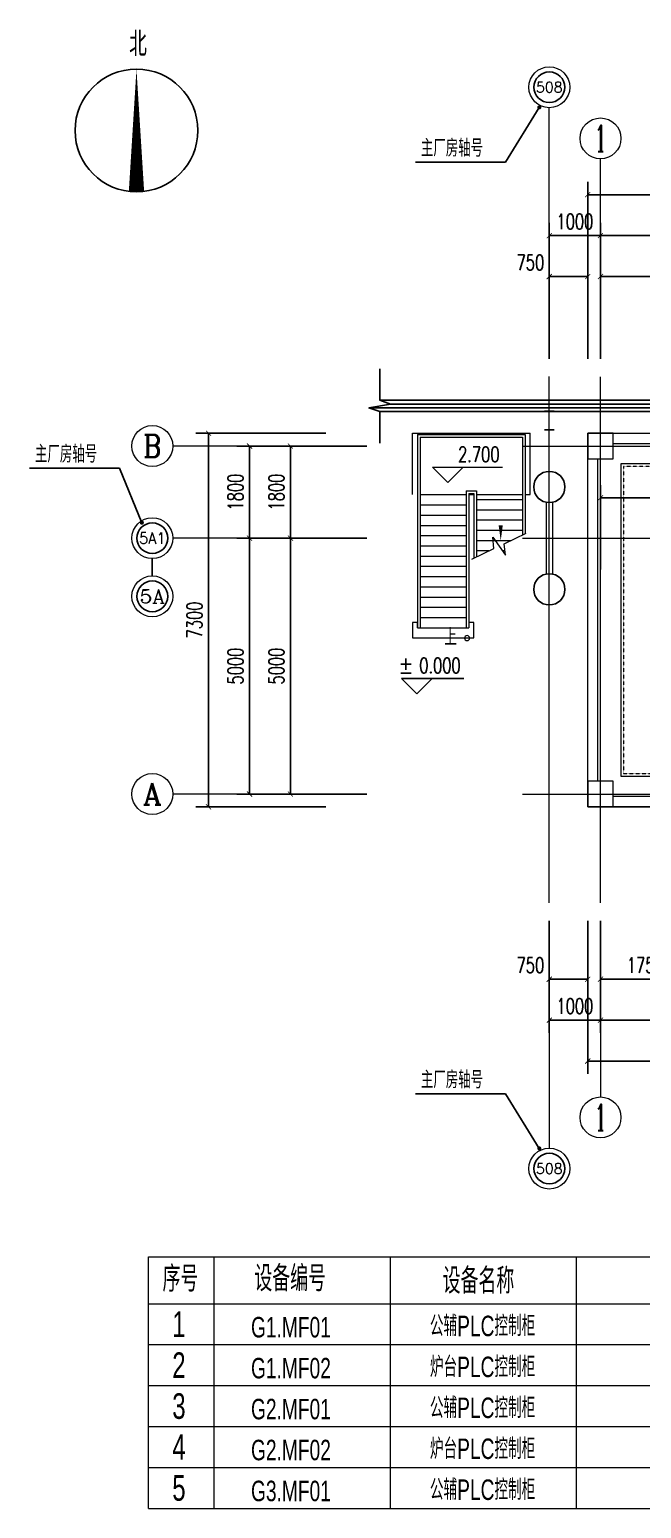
# Model space of a CAD drawing. Header units: millimetres. Extents: x -705761 to 1364679, y -410401 to 446404.
# Drawn here: x -570442 to -558487, y -208626 to -179728 of the extents above; entities that cross this region are included whole.
import ezdxf
from ezdxf.enums import TextEntityAlignment as Align

# ---------------------------------------------------------------- set-up
doc = ezdxf.new("R2010")
doc.units = ezdxf.units.MM
doc.linetypes.add('ACAD_ISO04W100', pattern=[30, 24, -3, 0, -3])
doc.linetypes.add('DASH', pattern=[0.35, 0.25, -0.1])
doc.layers.get('DEFPOINTS').update_dxf_attribs({"lineweight": 13})
for name, color, linetype in [('--直线', 7, 'Continuous'), ('1#保温间-0115$0$PUB_TEXT', 7, 'Continuous'), ('DIM_LEAD', 3, 'Continuous'), ('DIM_SYMB', 3, 'Continuous'), ('PUB_DIM', 3, 'Continuous'), ('TXT', 7, 'Continuous')]:
    doc.layers.add(name, color=color, linetype=linetype)
for name, color, linetype, lineweight in [('AXIS', 3, 'Continuous', 13), ('AXIS_TEXT', 7, 'Continuous', 13), ('COLUMN', 7, 'Continuous', 13), ('DOTE', 1, 'Continuous', 13), ('PUB_TEXT', 7, 'Continuous', 13), ('WALL', 255, 'Continuous', 13), ('电气文字标注层', 7, 'Continuous', 30), ('电气表格', 6, 'Continuous', 18)]:
    doc.layers.add(name, color=color, linetype=linetype, lineweight=lineweight)
doc.styles.add('_TCH_AXIS', font='complex.shx', dxfattribs={"bigfont": 'gbcbig.shx'})
doc.styles.add('_TCH_DIM', font='simplex.shx', dxfattribs={"bigfont": 'gbcbig.shx'})
doc.styles.add('_TCH_DIM_T3', font='simplex.shx', dxfattribs={"width": 0.705882, "bigfont": 'gbcbig.shx'})
doc.styles.add('COMPLEX', font='ROS.shx', dxfattribs={"width": 0.7, "bigfont": 'HzTXT.shx'})
doc.styles.add('TZML', font='BSDI_XW.shx', dxfattribs={"width": 0.7, "height": 1, "bigfont": 'BSDI_HZ.shx'})
doc.styles.add('首钢设计院H5', font='ROS.shx', dxfattribs={"width": 0.7, "height": 5, "bigfont": 'HzTXT.shx'})
doc.dimstyles.new('_TCH_ARCH&&100', dxfattribs={"dimtxt": 297.5, "dimasz": 100, "dimexe": 250, "dimexo": 300, "dimgap": 100, "dimtad": 1, "dimdec": 0, "dimzin": 0, "dimdsep": 46, "dimtxsty": '_TCH_DIM_T3', "dimblk": 'ARCHTICK', "dimcen": 0.09, "dimclrt": 7, "dimazin": 2, "dimtfac": 1, "dimtdec": 0, "dimtix": 1, "dimtmove": 2, "dimatfit": 3, "dimfxl": 1, "dimtolj": 1, "dimtzin": 0, "dimarcsym": 0})

# ---------------------------------------------------------------- blocks, each defined once
blk = doc.blocks.new('_ARCHTICK')
at = {"color": 0, "linetype": 'ByBlock', "const_width": 0.15}
blk.add_lwpolyline([(-0.5, -0.5), (0.5, 0.5)], dxfattribs=at)
blk = doc.blocks.new('*D539')
at = {"layer": 'AXIS', "color": 0, "lineweight": -2, "transparency": 16777216}
for p, q in [((10380, 16277), (10380, 18137)), ((11130, 16277), (11130, 18137)), ((10380, 17887), (11130, 17887))]:
    blk.add_line(p, q, dxfattribs=at)
at = {"layer": 'DEFPOINTS', "color": 0, "transparency": 16777216}
for p in [(11130, 17887), (10380, 15977), (11130, 15977)]:
    blk.add_point(p, dxfattribs=at)
at = {"layer": 'AXIS', "color": 0, "lineweight": -2, "transparency": 16777216, "xscale": 100, "yscale": 100, "zscale": 100, "rotation": 180}
blk.add_blockref('_ARCHTICK', (10380, 17887), dxfattribs=at)
at = {"layer": 'AXIS', "color": 0, "lineweight": -2, "transparency": 16777216, "xscale": 100, "yscale": 100, "zscale": 100}
blk.add_blockref('_ARCHTICK', (11130, 17887), dxfattribs=at)
at = {"layer": 'AXIS', "color": 7, "transparency": 16777216, "insert": (10010, 18162), "char_height": 297.5, "attachment_point": 5, "style": '_TCH_DIM_T3'}
blk.add_mtext('\\A1;750', dxfattribs=at)
blk = doc.blocks.new('*D540')
at = {"layer": 'AXIS', "color": 0, "lineweight": -2, "transparency": 16777216}
for p, q in [((11380, 16277), (11380, 18137)), ((16380, 16277), (16380, 18137)), ((11380, 17887), (16380, 17887))]:
    blk.add_line(p, q, dxfattribs=at)
at = {"layer": 'DEFPOINTS', "color": 0, "transparency": 16777216}
for p in [(16380, 17887), (11380, 15977), (16380, 15977)]:
    blk.add_point(p, dxfattribs=at)
at = {"layer": 'AXIS', "color": 0, "lineweight": -2, "transparency": 16777216, "xscale": 100, "yscale": 100, "zscale": 100, "rotation": 180}
blk.add_blockref('_ARCHTICK', (11380, 17887), dxfattribs=at)
at = {"layer": 'AXIS', "color": 0, "lineweight": -2, "transparency": 16777216, "xscale": 100, "yscale": 100, "zscale": 100}
blk.add_blockref('_ARCHTICK', (16380, 17887), dxfattribs=at)
at = {"layer": 'AXIS', "color": 7, "transparency": 16777216, "insert": (13880, 18162), "char_height": 297.5, "attachment_point": 5, "style": '_TCH_DIM_T3'}
blk.add_mtext('\\A1;5000', dxfattribs=at)
blk = doc.blocks.new('*D547')
at = {"layer": 'AXIS', "color": 0, "lineweight": -2, "transparency": 16777216}
for p, q in [((6816, 12775), (5073, 12775)), ((5323, 7775), (5323, 12775)), ((6816, 7775), (5073, 7775))]:
    blk.add_line(p, q, dxfattribs=at)
at = {"layer": 'DEFPOINTS', "color": 0, "transparency": 16777216}
for p in [(5323, 12775), (7116, 12775), (7116, 7775)]:
    blk.add_point(p, dxfattribs=at)
at = {"layer": 'AXIS', "color": 0, "lineweight": -2, "transparency": 16777216, "xscale": 100, "yscale": 100, "zscale": 100}
for p, rotation in [((5323, 12775), 90), ((5323, 7775), 270)]:
    blk.add_blockref('_ARCHTICK', p, dxfattribs=dict(at, rotation=rotation))
at = {"layer": 'AXIS', "color": 7, "transparency": 16777216, "insert": (5048, 10275), "char_height": 297.5, "attachment_point": 5, "rotation": 90, "style": '_TCH_DIM_T3'}
blk.add_mtext('\\A1;5000', dxfattribs=at)
blk = doc.blocks.new('*D548')
at = {"layer": 'AXIS', "color": 0, "lineweight": -2, "transparency": 16777216}
for p, q in [((6816, 14575), (5073, 14575)), ((5323, 12775), (5323, 14575)), ((6816, 12775), (5073, 12775))]:
    blk.add_line(p, q, dxfattribs=at)
at = {"layer": 'DEFPOINTS', "color": 0, "transparency": 16777216}
for p in [(5323, 14575), (7116, 14575), (7116, 12775)]:
    blk.add_point(p, dxfattribs=at)
at = {"layer": 'AXIS', "color": 0, "lineweight": -2, "transparency": 16777216, "xscale": 100, "yscale": 100, "zscale": 100}
for p, rotation in [((5323, 14575), 90), ((5323, 12775), 270)]:
    blk.add_blockref('_ARCHTICK', p, dxfattribs=dict(at, rotation=rotation))
at = {"layer": 'AXIS', "color": 7, "transparency": 16777216, "insert": (5048, 13675), "char_height": 297.5, "attachment_point": 5, "rotation": 90, "style": '_TCH_DIM_T3'}
blk.add_mtext('\\A1;1800', dxfattribs=at)
blk = doc.blocks.new('*D549')
at = {"layer": 'AXIS', "color": 0, "lineweight": -2, "transparency": 16777216}
for p, q in [((10380, 5296), (10380, 3906)), ((11130, 5296), (11130, 3906)), ((10380, 4156), (11130, 4156))]:
    blk.add_line(p, q, dxfattribs=at)
at = {"layer": 'DEFPOINTS', "color": 0, "transparency": 16777216}
for p in [(10380, 5596), (11130, 5596), (11130, 4156)]:
    blk.add_point(p, dxfattribs=at)
at = {"layer": 'AXIS', "color": 0, "lineweight": -2, "transparency": 16777216, "xscale": 100, "yscale": 100, "zscale": 100, "rotation": 180}
blk.add_blockref('_ARCHTICK', (10380, 4156), dxfattribs=at)
at = {"layer": 'AXIS', "color": 0, "lineweight": -2, "transparency": 16777216, "xscale": 100, "yscale": 100, "zscale": 100}
blk.add_blockref('_ARCHTICK', (11130, 4156), dxfattribs=at)
at = {"layer": 'AXIS', "color": 7, "transparency": 16777216, "insert": (10010, 4431), "char_height": 297.5, "attachment_point": 5, "style": '_TCH_DIM_T3'}
blk.add_mtext('\\A1;750', dxfattribs=at)
blk = doc.blocks.new('*D550')
at = {"layer": 'AXIS', "color": 0, "lineweight": -2, "transparency": 16777216}
for p, q in [((11380, 5296), (11380, 3906)), ((13130, 5296), (13130, 3906)), ((11380, 4156), (13130, 4156))]:
    blk.add_line(p, q, dxfattribs=at)
at = {"layer": 'DEFPOINTS', "color": 0, "transparency": 16777216}
for p in [(11380, 5596), (13130, 5596), (13130, 4156)]:
    blk.add_point(p, dxfattribs=at)
at = {"layer": 'AXIS', "color": 0, "lineweight": -2, "transparency": 16777216, "xscale": 100, "yscale": 100, "zscale": 100, "rotation": 180}
blk.add_blockref('_ARCHTICK', (11380, 4156), dxfattribs=at)
at = {"layer": 'AXIS', "color": 0, "lineweight": -2, "transparency": 16777216, "xscale": 100, "yscale": 100, "zscale": 100}
blk.add_blockref('_ARCHTICK', (13130, 4156), dxfattribs=at)
at = {"layer": 'AXIS', "color": 7, "transparency": 16777216, "insert": (12255, 4431), "char_height": 297.5, "attachment_point": 5, "style": '_TCH_DIM_T3'}
blk.add_mtext('\\A1;1750', dxfattribs=at)
blk = doc.blocks.new('*D569')
at = {"layer": 'AXIS', "color": 0, "lineweight": -2, "transparency": 16777216}
for p, q in [((10380, 4818), (10380, 3106)), ((11380, 4818), (11380, 3106)), ((10380, 3356), (11380, 3356))]:
    blk.add_line(p, q, dxfattribs=at)
at = {"layer": 'DEFPOINTS', "color": 0, "transparency": 16777216}
for p in [(10380, 5118), (11380, 5118), (11380, 3356)]:
    blk.add_point(p, dxfattribs=at)
at = {"layer": 'AXIS', "color": 0, "lineweight": -2, "transparency": 16777216, "xscale": 100, "yscale": 100, "zscale": 100, "rotation": 180}
blk.add_blockref('_ARCHTICK', (10380, 3356), dxfattribs=at)
at = {"layer": 'AXIS', "color": 0, "lineweight": -2, "transparency": 16777216, "xscale": 100, "yscale": 100, "zscale": 100}
blk.add_blockref('_ARCHTICK', (11380, 3356), dxfattribs=at)
at = {"layer": 'AXIS', "color": 7, "transparency": 16777216, "insert": (10880, 3631), "char_height": 297.5, "attachment_point": 5, "style": '_TCH_DIM_T3'}
blk.add_mtext('\\A1;1000', dxfattribs=at)
blk = doc.blocks.new('*D570')
at = {"layer": 'AXIS', "color": 0, "lineweight": -2, "transparency": 16777216}
for p, q in [((11380, 4818), (11380, 3106)), ((16380, 4818), (16380, 3106)), ((11380, 3356), (16380, 3356))]:
    blk.add_line(p, q, dxfattribs=at)
at = {"layer": 'DEFPOINTS', "color": 0, "transparency": 16777216}
for p in [(11380, 5118), (16380, 5118), (16380, 3356)]:
    blk.add_point(p, dxfattribs=at)
at = {"layer": 'AXIS', "color": 0, "lineweight": -2, "transparency": 16777216, "xscale": 100, "yscale": 100, "zscale": 100, "rotation": 180}
blk.add_blockref('_ARCHTICK', (11380, 3356), dxfattribs=at)
at = {"layer": 'AXIS', "color": 0, "lineweight": -2, "transparency": 16777216, "xscale": 100, "yscale": 100, "zscale": 100}
blk.add_blockref('_ARCHTICK', (16380, 3356), dxfattribs=at)
at = {"layer": 'AXIS', "color": 7, "transparency": 16777216, "insert": (13880, 3631), "char_height": 297.5, "attachment_point": 5, "style": '_TCH_DIM_T3'}
blk.add_mtext('\\A1;5000', dxfattribs=at)
blk = doc.blocks.new('*D577')
at = {"layer": 'AXIS', "color": 0, "lineweight": -2, "transparency": 16777216}
for p, q in [((11130, 4818), (11130, 2306)), ((43630, 4818), (43630, 2306)), ((11130, 2556), (43630, 2556))]:
    blk.add_line(p, q, dxfattribs=at)
at = {"layer": 'DEFPOINTS', "color": 0, "transparency": 16777216}
for p in [(11130, 5118), (43630, 5118), (43630, 2556)]:
    blk.add_point(p, dxfattribs=at)
at = {"layer": 'AXIS', "color": 0, "lineweight": -2, "transparency": 16777216, "xscale": 100, "yscale": 100, "zscale": 100, "rotation": 180}
blk.add_blockref('_ARCHTICK', (11130, 2556), dxfattribs=at)
at = {"layer": 'AXIS', "color": 0, "lineweight": -2, "transparency": 16777216, "xscale": 100, "yscale": 100, "zscale": 100}
blk.add_blockref('_ARCHTICK', (43630, 2556), dxfattribs=at)
at = {"layer": 'AXIS', "color": 7, "transparency": 16777216, "insert": (27380, 2831), "char_height": 297.5, "attachment_point": 5, "style": '_TCH_DIM_T3'}
blk.add_mtext('\\A1;32500', dxfattribs=at)
blk = doc.blocks.new('_AXISO')
blk.add_circle((0, 0), 0.5)
at = {"layer": 'AXIS_TEXT', "style": 'COMPLEX', "width": 1.470588}
blk.add_attdef('A', text='', height=0.56, dxfattribs=at).set_placement((0.25, -0.28), (0.25, -0.28), align=Align.FIT)
blk = doc.blocks.new('*D581')
at = {"layer": 'AXIS', "color": 0, "lineweight": -2, "transparency": 16777216}
for p, q in [((10380, 17077), (10380, 18937)), ((11380, 17077), (11380, 18937)), ((10380, 18687), (11380, 18687))]:
    blk.add_line(p, q, dxfattribs=at)
at = {"layer": 'DEFPOINTS', "color": 0, "transparency": 16777216}
for p in [(11380, 18687), (10380, 16777), (11380, 16777)]:
    blk.add_point(p, dxfattribs=at)
at = {"layer": 'AXIS', "color": 0, "lineweight": -2, "transparency": 16777216, "xscale": 100, "yscale": 100, "zscale": 100, "rotation": 180}
blk.add_blockref('_ARCHTICK', (10380, 18687), dxfattribs=at)
at = {"layer": 'AXIS', "color": 0, "lineweight": -2, "transparency": 16777216, "xscale": 100, "yscale": 100, "zscale": 100}
blk.add_blockref('_ARCHTICK', (11380, 18687), dxfattribs=at)
at = {"layer": 'AXIS', "color": 7, "transparency": 16777216, "insert": (10880, 18962), "char_height": 297.5, "attachment_point": 5, "style": '_TCH_DIM_T3'}
blk.add_mtext('\\A1;1000', dxfattribs=at)
blk = doc.blocks.new('*D582')
at = {"layer": 'AXIS', "color": 0, "lineweight": -2, "transparency": 16777216}
for p, q in [((11380, 17077), (11380, 18937)), ((16380, 17077), (16380, 18937)), ((11380, 18687), (16380, 18687))]:
    blk.add_line(p, q, dxfattribs=at)
at = {"layer": 'DEFPOINTS', "color": 0, "transparency": 16777216}
for p in [(16380, 18687), (11380, 16777), (16380, 16777)]:
    blk.add_point(p, dxfattribs=at)
at = {"layer": 'AXIS', "color": 0, "lineweight": -2, "transparency": 16777216, "xscale": 100, "yscale": 100, "zscale": 100, "rotation": 180}
blk.add_blockref('_ARCHTICK', (11380, 18687), dxfattribs=at)
at = {"layer": 'AXIS', "color": 0, "lineweight": -2, "transparency": 16777216, "xscale": 100, "yscale": 100, "zscale": 100}
blk.add_blockref('_ARCHTICK', (16380, 18687), dxfattribs=at)
at = {"layer": 'AXIS', "color": 7, "transparency": 16777216, "insert": (13880, 18962), "char_height": 297.5, "attachment_point": 5, "style": '_TCH_DIM_T3'}
blk.add_mtext('\\A1;5000', dxfattribs=at)
blk = doc.blocks.new('*D589')
at = {"layer": 'AXIS', "color": 0, "lineweight": -2, "transparency": 16777216}
for p, q in [((11130, 17077), (11130, 19737)), ((43630, 17077), (43630, 19737)), ((11130, 19487), (43630, 19487))]:
    blk.add_line(p, q, dxfattribs=at)
at = {"layer": 'DEFPOINTS', "color": 0, "transparency": 16777216}
for p in [(43630, 19487), (11130, 16777), (43630, 16777)]:
    blk.add_point(p, dxfattribs=at)
at = {"layer": 'AXIS', "color": 0, "lineweight": -2, "transparency": 16777216, "xscale": 100, "yscale": 100, "zscale": 100, "rotation": 180}
blk.add_blockref('_ARCHTICK', (11130, 19487), dxfattribs=at)
at = {"layer": 'AXIS', "color": 0, "lineweight": -2, "transparency": 16777216, "xscale": 100, "yscale": 100, "zscale": 100}
blk.add_blockref('_ARCHTICK', (43630, 19487), dxfattribs=at)
at = {"layer": 'AXIS', "color": 7, "transparency": 16777216, "insert": (27380, 19762), "char_height": 297.5, "attachment_point": 5, "style": '_TCH_DIM_T3'}
blk.add_mtext('\\A1;32500', dxfattribs=at)
blk = doc.blocks.new('*D590')
at = {"layer": 'AXIS', "color": 0, "lineweight": -2, "transparency": 16777216}
for p, q in [((6016, 12775), (4273, 12775)), ((4523, 7775), (4523, 12775)), ((6016, 7775), (4273, 7775))]:
    blk.add_line(p, q, dxfattribs=at)
at = {"layer": 'DEFPOINTS', "color": 0, "transparency": 16777216}
for p in [(4523, 12775), (6316, 12775), (6316, 7775)]:
    blk.add_point(p, dxfattribs=at)
at = {"layer": 'AXIS', "color": 0, "lineweight": -2, "transparency": 16777216, "xscale": 100, "yscale": 100, "zscale": 100}
for p, rotation in [((4523, 12775), 90), ((4523, 7775), 270)]:
    blk.add_blockref('_ARCHTICK', p, dxfattribs=dict(at, rotation=rotation))
at = {"layer": 'AXIS', "color": 7, "transparency": 16777216, "insert": (4248, 10275), "char_height": 297.5, "attachment_point": 5, "rotation": 90, "style": '_TCH_DIM_T3'}
blk.add_mtext('\\A1;5000', dxfattribs=at)
blk = doc.blocks.new('*D591')
at = {"layer": 'AXIS', "color": 0, "lineweight": -2, "transparency": 16777216}
for p, q in [((6016, 14575), (4273, 14575)), ((4523, 12775), (4523, 14575)), ((6016, 12775), (4273, 12775))]:
    blk.add_line(p, q, dxfattribs=at)
at = {"layer": 'DEFPOINTS', "color": 0, "transparency": 16777216}
for p in [(4523, 14575), (6316, 14575), (6316, 12775)]:
    blk.add_point(p, dxfattribs=at)
at = {"layer": 'AXIS', "color": 0, "lineweight": -2, "transparency": 16777216, "xscale": 100, "yscale": 100, "zscale": 100}
for p, rotation in [((4523, 14575), 90), ((4523, 12775), 270)]:
    blk.add_blockref('_ARCHTICK', p, dxfattribs=dict(at, rotation=rotation))
at = {"layer": 'AXIS', "color": 7, "transparency": 16777216, "insert": (4248, 13675), "char_height": 297.5, "attachment_point": 5, "rotation": 90, "style": '_TCH_DIM_T3'}
blk.add_mtext('\\A1;1800', dxfattribs=at)
blk = doc.blocks.new('*D592')
at = {"layer": 'AXIS', "color": 0, "lineweight": -2, "transparency": 16777216}
for p, q in [((6016, 14825), (3473, 14825)), ((3723, 7525), (3723, 14825)), ((6016, 7525), (3473, 7525))]:
    blk.add_line(p, q, dxfattribs=at)
at = {"layer": 'DEFPOINTS', "color": 0, "transparency": 16777216}
for p in [(3723, 14825), (6316, 14825), (6316, 7525)]:
    blk.add_point(p, dxfattribs=at)
at = {"layer": 'AXIS', "color": 0, "lineweight": -2, "transparency": 16777216, "xscale": 100, "yscale": 100, "zscale": 100}
for p, rotation in [((3723, 14825), 90), ((3723, 7525), 270)]:
    blk.add_blockref('_ARCHTICK', p, dxfattribs=dict(at, rotation=rotation))
at = {"layer": 'AXIS', "color": 7, "transparency": 16777216, "insert": (3448, 11175), "char_height": 297.5, "attachment_point": 5, "rotation": 90, "style": '_TCH_DIM_T3'}
blk.add_mtext('\\A1;7300', dxfattribs=at)
blk = doc.blocks.new('M_S9VON')
for points in [[(-0.5, 0.417), (0.5, 0.417), (-0.5, 0.5), (0.5, 0.5)], [(0.037, 0.417), (-0.037, 0.417), (0.037, -0.417), (-0.037, -0.417)], [(-0.5, -0.417), (0.5, -0.417), (-0.5, -0.5), (0.5, -0.5)]]:
    blk.add_solid(points)
blk = doc.blocks.new('*D599')
at = {"layer": 'AXIS', "color": 0, "lineweight": -2, "transparency": 16777216}
for p, q in [((-559287, -190276), (-559287, -188630)), ((-542787, -190276), (-542787, -188630)), ((-542787, -188880), (-559287, -188880))]:
    blk.add_line(p, q, dxfattribs=at)
at = {"layer": 'DEFPOINTS', "color": 0, "lineweight": 40, "transparency": 16777216}
for p in [(-559287, -188880), (-559287, -190576), (-542787, -190576)]:
    blk.add_point(p, dxfattribs=at)
at = {"layer": 'AXIS', "color": 0, "lineweight": -2, "transparency": 16777216, "xscale": 100, "yscale": 100, "zscale": 100, "rotation": 180}
blk.add_blockref('_ARCHTICK', (-559287, -188880), dxfattribs=at)
at = {"layer": 'AXIS', "color": 0, "lineweight": -2, "transparency": 16777216, "xscale": 100, "yscale": 100, "zscale": 100}
blk.add_blockref('_ARCHTICK', (-542787, -188880), dxfattribs=at)
at = {"layer": 'AXIS', "color": 7, "transparency": 16777216, "insert": (-551680, -188605), "char_height": 297.5, "attachment_point": 5, "style": '_TCH_DIM_T3'}
blk.add_mtext('\\A1;16500', dxfattribs=at)
blk = doc.blocks.new('A$C77BD2ED1')
at = {"layer": '--直线', "color": 6, "lineweight": 18, "ltscale": 0.5}
blk.add_lwpolyline([(15155.3, 14625), (15155.3, 14225), (11780.3, 14225), (11780.3, 8125), (13080.3, 8125), (13080.3, 7725)], dxfattribs=at)
at = {"layer": '--直线', "color": 6, "linetype": 'DASH', "lineweight": 18, "ltscale": 0.5}
blk.add_lwpolyline([(15205.3, 14575), (15205.3, 14175), (11830.3, 14175), (11830.3, 8175), (13130.3, 8175)], dxfattribs=at)
at = {"extrusion": (0, 0, -1)}
for p, q in [((6856, 15321.4), (22280.3, 15321.4)), ((22280.3, 15470), (7071, 15470)), ((7275.3, 15395.7), (22280.3, 15395.7)), ((22280.3, 15247), (7065.5, 15247))]:
    blk.add_line(p, q, dxfattribs=at)
at = {"lineweight": 18}
for p, q in [((7705.3, 14825), (10005.3, 14825)), ((7705.3, 13625), (7705.3, 14825)), ((7805.3, 14800), (7805.3, 11025)), ((7855.3, 14750), (7855.3, 11025)), ((10005.3, 13625), (10005.3, 14825)), ((7855.3, 13625), (8755.3, 13625)), ((8755.3, 13700), (8755.3, 11025)), ((8805.3, 13650), (8805.3, 11025)), ((8805.3, 13625), (8905.3, 13625)), ((8955.3, 13625), (9855.3, 13625)), ((9905.3, 13625), (10005.3, 13625)), ((7855.3, 13425), (8755.3, 13425)), ((9855.3, 13525), (8955.3, 13525)), ((9855.3, 13325), (8955.3, 13325)), ((7855.3, 13225), (8755.3, 13225)), ((7855.3, 13025), (8755.3, 13025)), ((9855.3, 13125), (8955.3, 13125)), ((7855.3, 12825), (8755.3, 12825)), ((9855.3, 12925), (8955.3, 12925)), ((9620.5, 12725), (8955.3, 12725)), ((7855.3, 12625), (8755.3, 12625)), ((9201.3, 12525), (8955.3, 12525)), ((9513.1, 12525), (9464.4, 12525)), ((7855.3, 12425), (8755.3, 12425)), ((7855.3, 12225), (8755.3, 12225)), ((7855.3, 12025), (8755.3, 12025)), ((7855.3, 11825), (8755.3, 11825)), ((7855.3, 11625), (8755.3, 11625)), ((7855.3, 11425), (8755.3, 11425)), ((7805.3, 11025), (8805.3, 11025)), ((7855.3, 11225), (8755.3, 11225))]:
    blk.add_line(p, q, dxfattribs=at)
blk.add_line((2623.3, 12375), (2623.3, 12038))
for points in [[(7805.3, 14800), (9905.3, 14800), (9905.3, 12860.9)], [(7855.3, 14750), (9855.3, 14750), (9855.3, 12837)], [(8755.3, 13700), (8955.3, 13700), (8955.3, 12407.7)], [(8805.3, 13650), (8905.3, 13650), (8905.3, 12383.8)], [(7805.3, 11025), (7805.3, 11125), (7705.3, 11125), (7705.3, 10825), (8905.3, 10825), (8905.3, 11125), (8805.3, 11125)]]:
    blk.add_lwpolyline(points, dxfattribs=at)
for points in [[(11130.3, 14825), (33630.3, 14825), (33630.3, 7525), (11130.3, 7525)], [(11130.3, 14325), (11630.3, 14325), (11630.3, 14825), (11130.3, 14825)], [(11130.3, 7525), (11630.3, 7525), (11630.3, 8025), (11130.3, 8025)]]:
    blk.add_lwpolyline(points, close=True, dxfattribs=at)
for centre, radius in [((10380.3, 21586.8), 300), ((10380.3, 13775), 305), ((2623.3, 12775), 300), ((2623.3, 11638), 300), ((10380.3, 11775), 305), ((10380.3, 456), 300)]:
    blk.add_circle(centre, radius)
at = {"layer": '1#保温间-0115$0$PUB_TEXT', "color": 71, "lineweight": 18}
blk.add_lwpolyline([(8822.3, 10821.5, 1), (8724.1, 10821.5, 1)], format="xyb", close=True, dxfattribs=at)
at = {"layer": 'AXIS'}
for p, q in [((10380.3, 16777.5), (10380.3, 21186.8)), ((11380.3, 16777.5), (11380.3, 20186.8)), ((6315.7, 14575), (3023.3, 14575)), ((6315.7, 12775), (3023.3, 12775)), ((6315.7, 7775), (3023.3, 7775)), ((10380.3, 5117.7), (10380.3, 856)), ((11380.3, 5117.7), (11380.3, 1856))]:
    blk.add_line(p, q, dxfattribs=at)
for centre in [(10380.3, 21586.8), (2623.3, 12775), (2623.3, 11638), (10380.3, 456)]:
    blk.add_circle(centre, 400, dxfattribs=at)
at = {"layer": 'COLUMN', "ltscale": 2}
for p, q in [((10320.3, 13476), (10320.3, 12074.1)), ((10440.3, 13476), (10440.3, 12074.1))]:
    blk.add_line(p, q, dxfattribs=at)
at = {"layer": 'DIM_LEAD'}
for p, q in [((10184.5, 21192.3), (9525.2, 20124)), ((9525.2, 20124), (7765.9, 20124)), ((1984.3, 14145.6), (225, 14145.6)), ((2418.5, 13077.3), (1984.3, 14145.6)), ((9525.2, 1918.8), (7765.9, 1918.8)), ((10184.5, 850.5), (9525.2, 1918.8))]:
    blk.add_line(p, q, dxfattribs=at)
at = {"layer": 'DIM_LEAD', "const_width": 40}
for points in [[(10195, 21209.3, 1), (10174, 21175.3, 1)], [(2429, 13060.3, 1), (2408, 13094.3, 1)], [(10195, 833.5, 1), (10174, 867.5, 1)]]:
    blk.add_lwpolyline(points, format="xyb", close=True, dxfattribs=at)
at = {"layer": 'DIM_SYMB'}
blk.add_lwpolyline([(2313.7, 19541, 300, 0, 0), (2313.7, 21941, 0, 0, 0)], format="xyseb", dxfattribs=at)
blk.add_lwpolyline([(7065.6, 16086.1), (7065.6, 15472), (7275.6, 15395.6), (6855.6, 15321.5), (7065.6, 15247), (7065.6, 14632.9)], dxfattribs=at)
at = {"layer": 'DIM_SYMB', "lineweight": 18}
blk.add_lwpolyline([(8305.3, 11025, 0, 0, 0), (8305.3, 13850.9, 0, 0, 0), (9430.9, 13850.9, 0, 0, 0), (9430.9, 12725, 0, 80, 0), (9430.9, 13025, 0, 0, 0)], format="xyseb", dxfattribs=at)
blk.add_lwpolyline([(8864.5, 12364.4), (9295.2, 12569.8), (9273.7, 12792.3), (9521.4, 12445.1), (9498.3, 12666.7), (9928.9, 12872.2)], dxfattribs=at)
at = {"layer": 'DIM_SYMB'}
blk.add_circle((2313.7, 20741), 1200, dxfattribs=at)
at = {"layer": 'DOTE', "linetype": 'ACAD_ISO04W100', "ltscale": 0.03}
for p, q in [((10380.3, 5649.6), (10380.3, 15934.8)), ((11380.3, 5649.6), (11380.3, 15925))]:
    blk.add_line(p, q, dxfattribs=at)
at = {"layer": 'DOTE', "linetype": 'ACAD_ISO04W100', "lineweight": 18, "ltscale": 0.03}
for p, q in [((9858.8, 14575), (44581.5, 14575)), ((9858.8, 12775), (44581.5, 12775)), ((9858.8, 7775), (44423, 7775))]:
    blk.add_line(p, q, dxfattribs=at)
at = {"layer": 'PUB_DIM', "lineweight": 18}
for p, q in [((8395.6, 13860.1), (8095.6, 14160.1)), ((8095.6, 14160.1), (9468.2, 14160.1)), ((8395.6, 13860.1), (8695.6, 14160.1)), ((7789.1, 9732), (8089.1, 10032))]:
    blk.add_line(p, q, dxfattribs=at)
at = {"layer": 'PUB_DIM'}
for p, q in [((7789.1, 9732), (7489.1, 10032)), ((7489.1, 10032), (8708.9, 10032))]:
    blk.add_line(p, q, dxfattribs=at)
at = {"layer": 'WALL', "lineweight": 18}
for p, q in [((11630.3, 14825), (16130.3, 14825)), ((11630.3, 14625), (16130.3, 14625)), ((11130.3, 8025), (11130.3, 14325)), ((11330.3, 8025), (11330.3, 14325)), ((13130.3, 7725), (11630.3, 7725)), ((11630.3, 7525), (13130.3, 7525))]:
    blk.add_line(p, q, dxfattribs=at)
at = {"layer": 'AXIS'}
ref = blk.add_blockref('_AXISO', (11380.3, 20586.8), dxfattribs=dict(at, xscale=800, yscale=800, zscale=800))
ref.add_attrib('A', '1', dxfattribs={"layer": 'AXIS_TEXT', "height": 514.7, "style": '_TCH_AXIS'}).set_placement((11270, 20329.5), (11490.6, 20329.5), align=Align.FIT)
ref = blk.add_blockref('_AXISO', (2623.3, 14575), dxfattribs=dict(at, xscale=800, yscale=800, zscale=800))
ref.add_attrib('A', 'B', dxfattribs={"layer": 'AXIS_TEXT', "height": 435.3, "style": '_TCH_AXIS'}).set_placement((2447.1, 14357.4), (2799.5, 14357.4), align=Align.FIT)
ref = blk.add_blockref('_AXISO', (2623.3, 7775), dxfattribs=dict(at, xscale=800, yscale=800, zscale=800))
ref.add_attrib('A', 'A', dxfattribs={"layer": 'AXIS_TEXT', "height": 425.2, "style": '_TCH_AXIS'}).set_placement((2441.1, 7562.4), (2805.5, 7562.4), align=Align.FIT)
ref = blk.add_blockref('_AXISO', (11380.3, 1456), dxfattribs=dict(at, xscale=800, yscale=800, zscale=800))
ref.add_attrib('A', '1', dxfattribs={"layer": 'AXIS_TEXT', "height": 514.7, "style": '_TCH_AXIS'}).set_placement((11270, 1198.6), (11490.6, 1198.6), align=Align.FIT)
at = {"layer": 'COLUMN', "xscale": 200, "yscale": 400, "zscale": 250}
blk.add_blockref('M_S9VON', (10380.3, 15075), dxfattribs=at)
at = {"layer": 'AXIS_TEXT', "style": '_TCH_AXIS'}
for s, height, p, p2 in [('508', 202.97, (10119.3, 21485.3), (10641.2, 21485.3)), ('5A1', 216.85, (2365.2, 12666.6), (2881.5, 12666.6)), ('5A', 270.86, (2378.3, 11502.6), (2868.4, 11502.6)), ('508', 202.97, (10119.3, 354.5), (10641.2, 354.5))]:
    blk.add_text(s, height=height, dxfattribs=at).set_placement(p, p2, align=Align.FIT)
at = {"layer": 'PUB_TEXT', "style": '_TCH_DIM'}
for s, height, p in [('北', 482.3, (2170.1, 22191)), ('主厂房轴号', 337.59, (7870.9, 20229)), ('主厂房轴号', 337.59, (330, 14250.6)), ('±', 337.6, (7420.9, 10137)), ('主厂房轴号', 337.59, (7870.9, 2023.8))]:
    blk.add_text(s, height=height, dxfattribs=at).set_placement(p)
at = {"layer": 'PUB_TEXT', "lineweight": 18, "style": '_TCH_DIM', "width": 0.705882}
for s, p in [('2.700', (8598.2, 14265.1)), ('0.000', (7838.9, 10137))]:
    blk.add_text(s, height=297.5, dxfattribs=at).set_placement(p)
at = {"layer": 'PUB_TEXT', "lineweight": 18, "style": '_TCH_DIM'}
blk.add_text('上', height=337.6, dxfattribs=at).set_placement((8330.9, 10675))
at = {"layer": 'AXIS'}
for p1, p2, distance, picture, middle in [((11130.3, 16777.5), (43630.3, 16777.5), 2709.3, '*D589', (27380.3, 19761.8)), ((10380.3, 16777.5), (11380.3, 16777.5), 1909.3, '*D581', (10880.3, 18961.8)), ((11380.3, 16777.5), (16380.3, 16777.5), 1909.3, '*D582', (13880.3, 18961.8)), ((11380.3, 15977.5), (16380.3, 15977.5), 1909.3, '*D540', (13880.3, 18161.8)), ((6315.7, 7525), (6315.7, 14825), 2592.4, '*D592', (3448.3, 11175)), ((6315.7, 12775), (6315.7, 14575), 1792.4, '*D591', (4248.3, 13675)), ((7115.7, 12775), (7115.7, 14575), 1792.4, '*D548', (5048.3, 13675)), ((6315.7, 7775), (6315.7, 12775), 1792.4, '*D590', (4248.3, 10275)), ((7115.7, 7775), (7115.7, 12775), 1792.4, '*D547', (5048.3, 10275)), ((11380.3, 5596.1), (13130.3, 5596.1), -1440.1, '*D550', (12255.3, 4431)), ((10380.3, 5117.7), (11380.3, 5117.7), -1761.7, '*D569', (10880.3, 3631)), ((11130.3, 5117.7), (43630.3, 5117.7), -2561.7, '*D577', (27380.3, 2831)), ((11380.3, 5117.7), (16380.3, 5117.7), -1761.7, '*D570', (13880.3, 3631))]:
    dim = blk.add_aligned_dim(p1=p1, p2=p2, distance=distance, dimstyle='_TCH_ARCH&&100', dxfattribs=at)
    dim.commit()
    dim.dimension.update_dxf_attribs({"geometry": picture, "text_midpoint": middle})
for base, p1, p2, picture, middle in [((11130.3, 17886.8), (10380.3, 15977.5), (11130.3, 15977.5), '*D539', (10010.3, 18161.8)), ((11130.3, 4156), (10380.3, 5596.1), (11130.3, 5596.1), '*D549', (10010.3, 4431))]:
    dim = blk.add_linear_dim(base=base, p1=p1, p2=p2, angle=0, dimstyle='_TCH_ARCH&&100', dxfattribs=at)
    dim.commit()
    dim.dimension.update_dxf_attribs({"geometry": picture, "text_midpoint": middle, "dimtype": 129})

msp = doc.modelspace()

# ---------------------------------------------------------------- linework, layer by layer
at = {"layer": '电气表格'}
for p, q in [((-568119.91, -203707.61), (-551760.99, -203707.61)), ((-568119.91, -208625.95), (-568119.91, -203707.61)), ((-566833.34, -208625.95), (-566833.34, -203707.61)), ((-563390.54, -208625.95), (-563390.54, -203707.61)), ((-559756.74, -208625.95), (-559756.74, -203707.61)), ((-568119.91, -204625.95), (-551760.99, -204625.95)), ((-568119.91, -205425.95), (-551760.99, -205425.95)), ((-568119.91, -206225.95), (-551760.99, -206225.95)), ((-568119.91, -207025.95), (-551760.99, -207025.95)), ((-568119.91, -207825.95), (-551760.99, -207825.95)), ((-568119.91, -208625.95), (-551760.99, -208625.95))]:
    msp.add_line(p, q, dxfattribs=at)

# ---------------------------------------------------------------- block references
msp.add_blockref('A$C77BD2ED1', (-570667.37, -202441.33))

# ---------------------------------------------------------------- texts
at = {"layer": 'TXT', "color": 3, "linetype": 'ByBlock', "lineweight": 35, "style": 'TZML', "width": 0.7}
for s, p in [('G1.MF01', (-565335.33, -205084.55)), ('公辅PLC控制柜', (-561590.74, -205060.07)), ('G1.MF02', (-565335.33, -205884.55)), ('炉台PLC控制柜', (-561590.74, -205860.07)), ('G2.MF01', (-565335.33, -206684.55)), ('公辅PLC控制柜', (-561590.74, -206660.07)), ('G2.MF02', (-565335.33, -207484.55)), ('炉台PLC控制柜', (-561590.74, -207460.07)), ('公辅PLC控制柜', (-561590.74, -208260.07)), ('G3.MF01', (-565335.33, -208284.55))]:
    msp.add_text(s, height=400, dxfattribs=at).set_placement(p, align=Align.MIDDLE_CENTER)
at = {"layer": '电气文字标注层', "color": 3, "linetype": 'Continuous', "lineweight": 30, "style": '首钢设计院H5', "width": 0.7}
for s, p in [('序号', (-567494.33, -203889.64)), ('设备编号', (-565350.3, -203882.54)), ('设备名称', (-561671.08, -203928.53))]:
    msp.add_text(s, height=500, dxfattribs=at).set_placement(p, align=Align.TOP_CENTER)
for s, p in [('1', (-567523.73, -205025.91)), ('2', (-567523.73, -205825.91)), ('3', (-567523.73, -206625.91)), ('4', (-567523.73, -207425.91)), ('5', (-567523.73, -208225.91))]:
    msp.add_text(s, height=500, dxfattribs=at).set_placement(p, align=Align.MIDDLE_CENTER)

# ---------------------------------------------------------------- dimensions: what is measured, and where the dimension line sits
at = {"layer": 'AXIS', "color": 3}
dim = msp.add_linear_dim(base=(-559287.11, -188880.1), p1=(-542787.11, -190576.3), p2=(-559287.11, -190576.3), dimstyle='_TCH_ARCH&&100', dxfattribs=at)
dim.commit()
dim.dimension.update_dxf_attribs({"geometry": '*D599', "text_midpoint": (-551680.46, -188605.1), "dimtype": 160})

doc.saveas('drawing.dxf')
